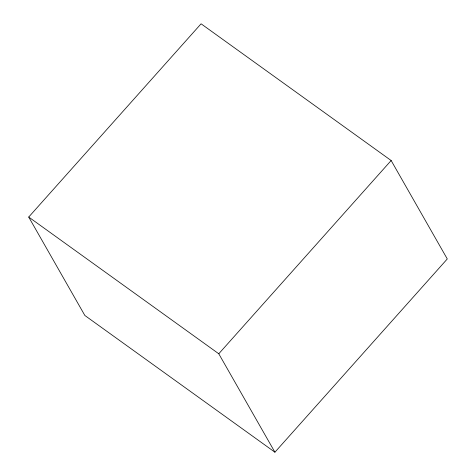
<?xml version="1.0" encoding="UTF-8"?>
<svg xmlns="http://www.w3.org/2000/svg" width="476" height="476" viewBox="0 0 476 476"><rect width="100%" height="100%" fill="white"/><g stroke="black" fill="none" stroke-linecap="round" stroke-linejoin="round"><path stroke-width="0.71" d="M28.715 217.05L201.086 23.8L391.147 160.525L447.285 258.95L274.914 452.2L84.853 315.475L28.715 217.05L218.776 353.775L274.914 452.2M218.776 353.775L391.147 160.525"/></g></svg>
